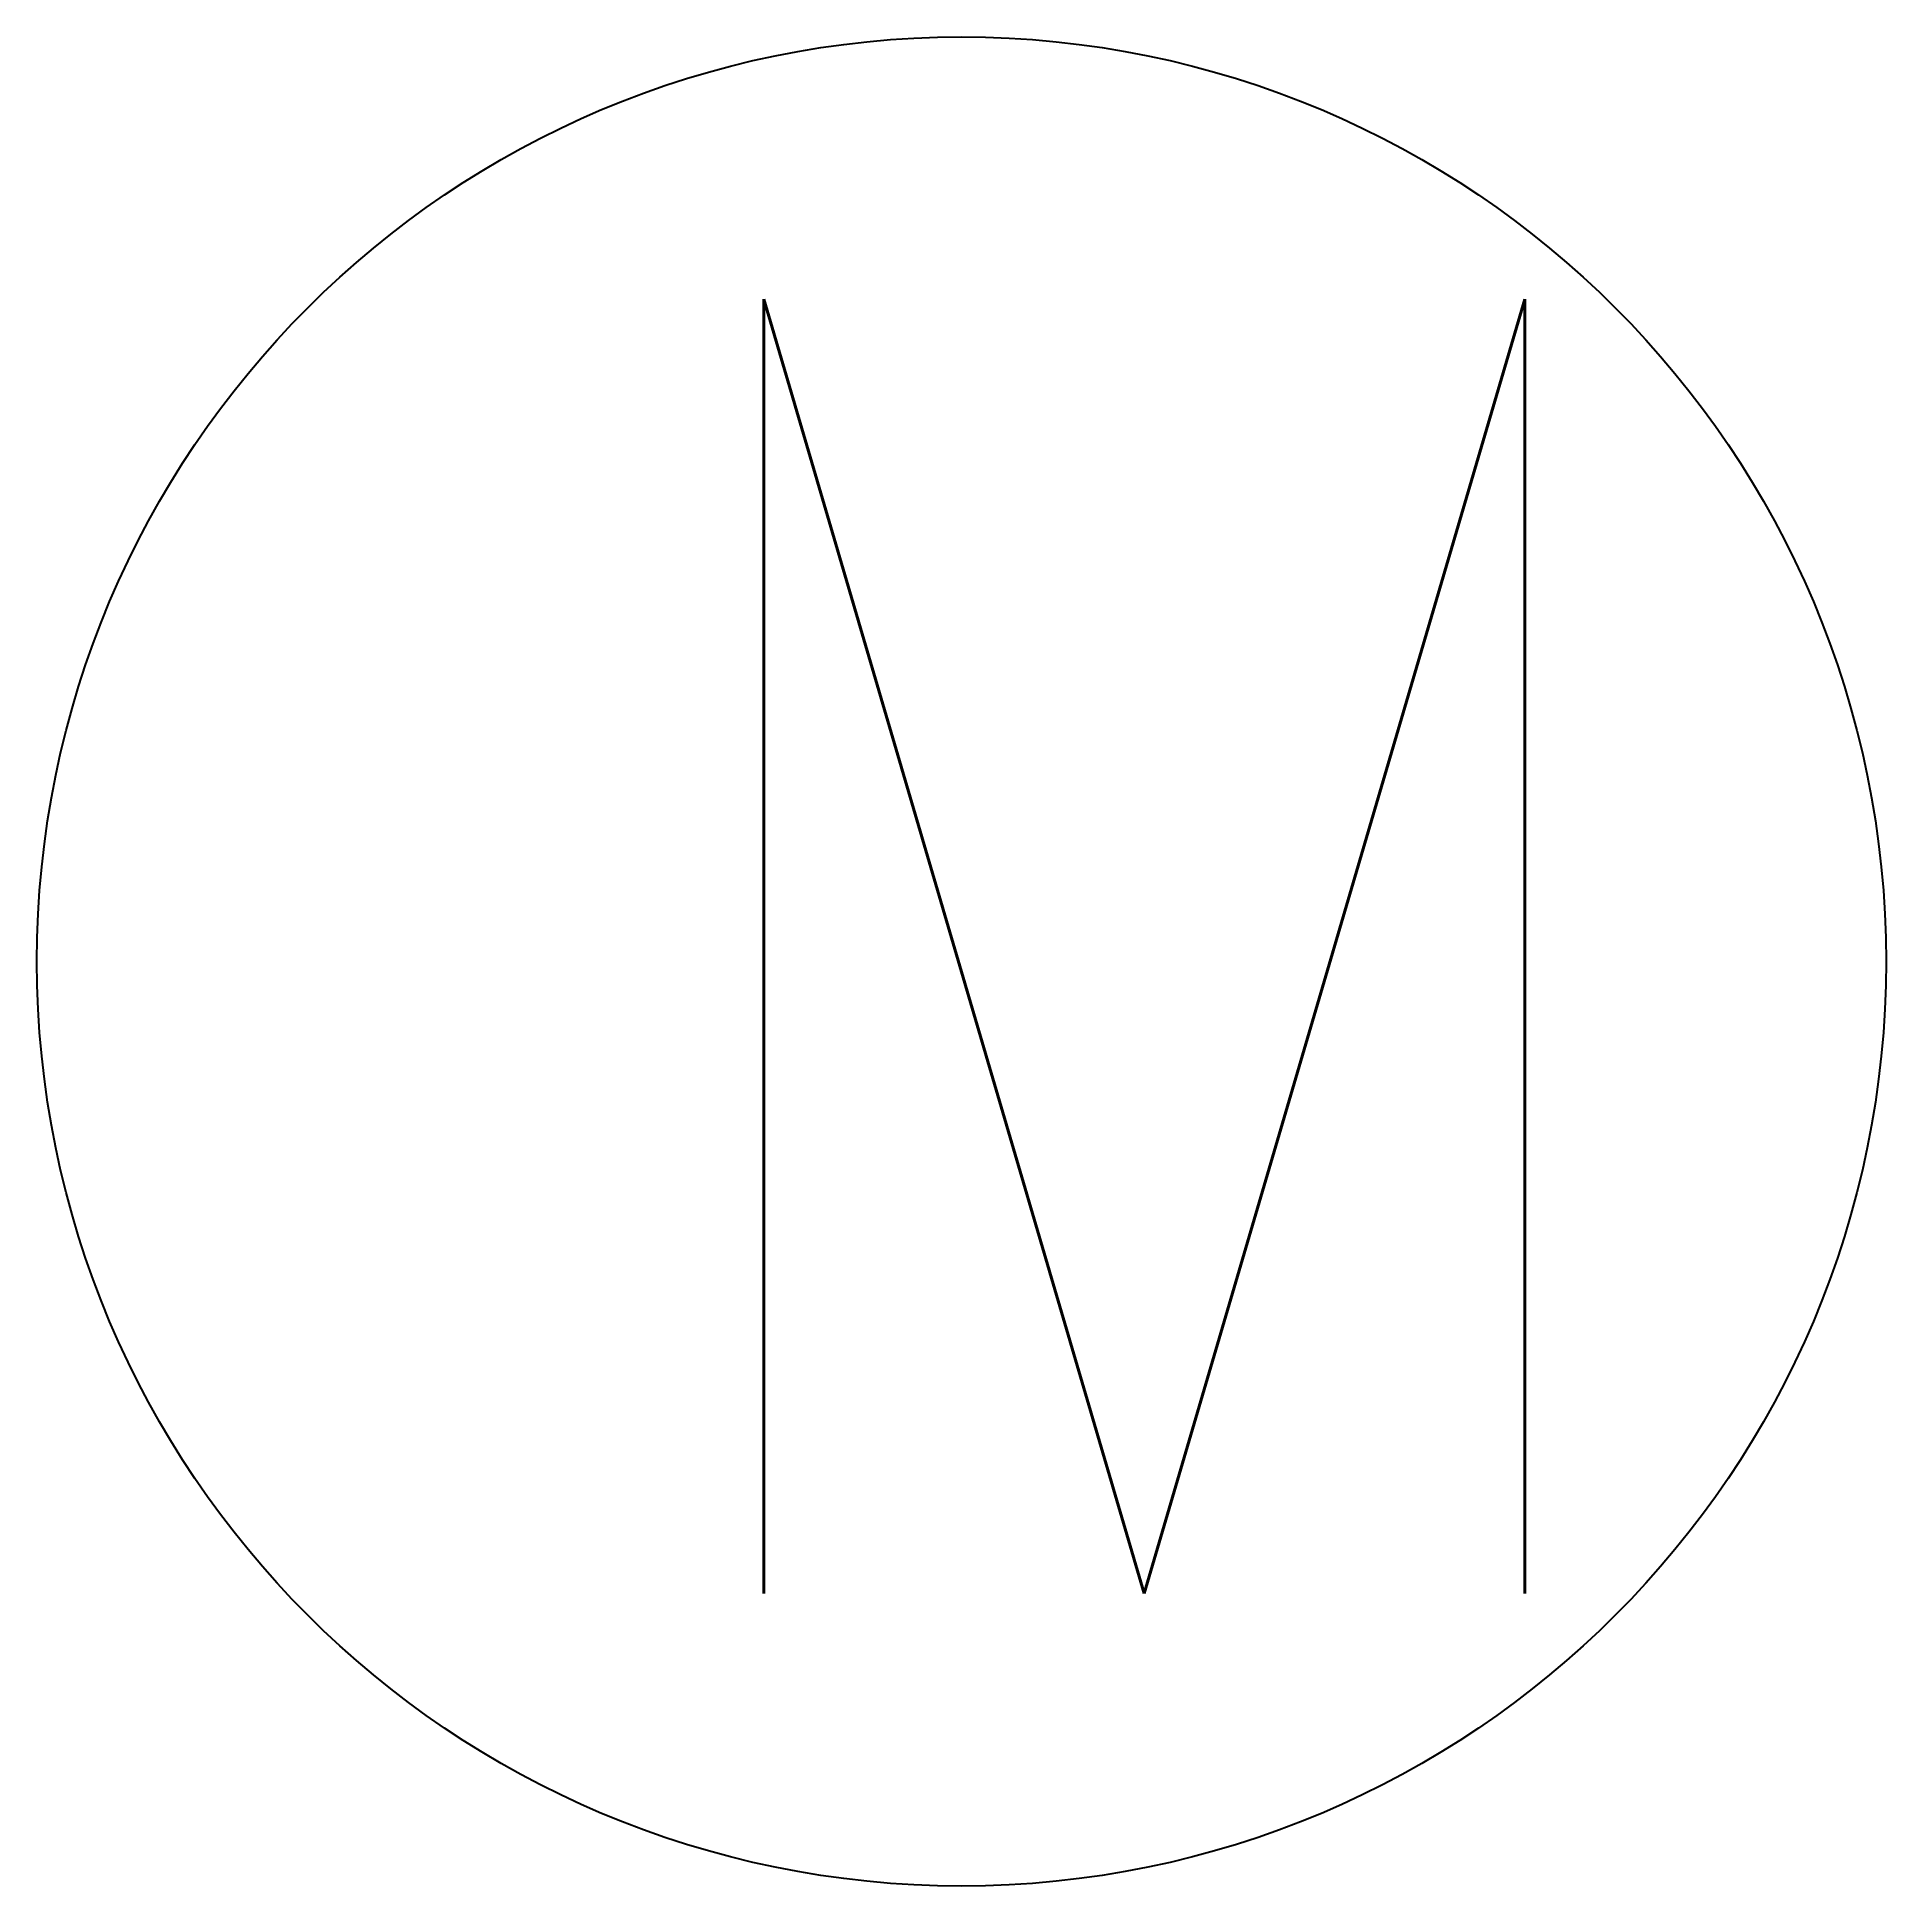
# Model space of a CAD drawing. Header units: millimetres. Extents: x -2 to 2, y -2 to 2.
import ezdxf

# ---------------------------------------------------------------- set-up
doc = ezdxf.new("R2010")
doc.units = ezdxf.units.MM
doc.layers.add('jidou1', color=3, linetype='Continuous')
doc.layers.add('KEISO', color=7, linetype='Continuous')
doc.styles.get("Standard").update_dxf_attribs({"font": 'txt.shx', "width": 0.75, "bigfont": 'bigfont.shx'})

# ---------------------------------------------------------------- blocks, each defined once
blk = doc.blocks.new('MOTR')
at = {"layer": 'KEISO', "color": 3}
blk.add_circle((0, 0), 2, dxfattribs=at)
at = {"layer": 'KEISO', "color": 3, "width": 0.8571}
blk.add_text('M', height=2.7999, dxfattribs=at).set_placement((-0.8387, -1.3674))

msp = doc.modelspace()

# ---------------------------------------------------------------- block references
at = {"layer": 'jidou1', "color": 3, "linetype": 'Continuous'}
msp.add_blockref('MOTR', (0, 0), dxfattribs=at)

doc.saveas('drawing.dxf')
